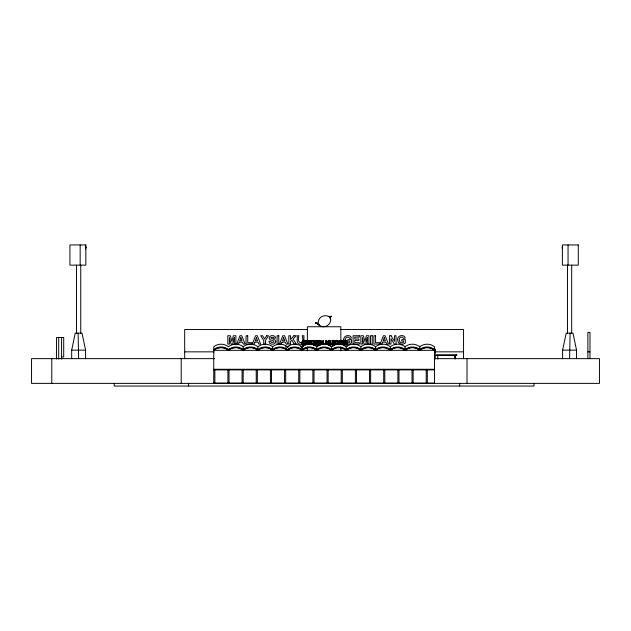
<?xml version="1.0" encoding="UTF-8"?>
<svg xmlns="http://www.w3.org/2000/svg" width="631" height="631" viewBox="0 0 631 631"><rect width="100%" height="100%" fill="white"/><g stroke="black" fill="none" stroke-linecap="round" stroke-linejoin="round"><path stroke-width="0.95" d="M570.108 333.144L569.58 358.645M71.674 358.645L71.674 350.142L75.231 333.144L82.014 333.144L85.603 350.142L85.603 358.645M562.615 358.645L562.615 350.142L566.212 333.144L572.987 333.144L576.545 350.142L576.545 358.645M301.965 344.179L302.304 343.13L303.732 343.13L304.071 344.179M301.444 344.179L347.082 344.179L301.444 344.234L302.706 340.44L303.314 340.44L304.576 344.179M338.303 344.179L339.557 340.44L340.172 340.44L341.434 344.179M305.112 344.179L306.477 342.436L306.698 344.179M304.473 344.179L306.106 342.105L304.56 340.44L305.27 340.44L305.27 345.11M314.506 344.179L315.689 342.688L316.257 342.688L316.257 344.179M313.859 344.179L315.192 342.546L314.467 341.828L314.664 340.779L316.754 340.44L316.754 349.59L315.445 348.627A11.705 11.681 0 0 0 303.345 348.627L302.036 349.59L300.735 348.627A11.705 11.681 0 0 0 288.635 348.627L287.326 349.59L286.017 348.627A11.705 11.681 0 0 0 273.917 348.627L272.608 349.59L271.306 348.627A11.705 11.681 0 0 0 259.207 348.627L257.898 349.59L256.588 348.627A11.705 11.681 0 0 0 244.489 348.627L243.18 349.59L241.878 348.627A11.705 11.681 0 0 0 229.779 348.627L228.469 349.59L227.16 348.627A11.705 11.681 0 0 0 215.061 348.627L213.751 349.59M330.21 318.158L330.455 317.464L329.556 317.251A1.712 1.712 0 0 0 330.037 317.251A1.854 1.854 0 0 0 331.512 316.052A2.003 2.003 0 0 1 330.21 316.439L328.357 316.383M435.264 350.331L213.751 350.331C217.79 346.671 224.431 346.671 228.469 350.331C232.508 346.671 239.141 346.671 243.18 350.331A11.098 11.082 0 0 1 257.898 350.331C261.936 346.671 268.569 346.671 272.608 350.331C276.646 346.671 283.287 346.671 287.326 350.331A11.098 11.082 0 0 1 302.036 350.331C306.074 346.671 312.716 346.671 316.754 350.331C320.793 346.671 327.434 346.671 331.464 350.331A11.098 11.082 0 0 1 346.182 350.331C350.221 346.671 356.862 346.671 360.893 350.331C364.931 346.671 371.572 346.671 375.611 350.331A11.098 11.082 0 0 1 390.321 350.331C394.359 346.671 401 346.671 405.039 350.331C409.077 346.671 415.719 346.671 419.757 350.331A11.098 11.082 0 0 1 434.467 350.331C430.429 346.671 423.787 346.671 419.757 350.331M228.469 349.59L229.779 348.627M244.489 348.627L243.18 349.59L243.18 346.813L244.489 345.859A11.705 11.681 0 0 1 256.588 345.859L257.898 346.813L257.898 349.59L256.588 348.627M243.18 350.331C247.218 346.671 253.859 346.671 257.898 350.331M257.898 346.813L259.207 345.859A11.705 11.681 0 0 1 271.306 345.859L272.608 346.813L272.608 349.59M272.608 346.813L273.917 345.859A11.705 11.681 0 0 1 286.017 345.859L287.326 346.813L288.635 345.859A11.705 11.681 0 0 1 300.735 345.859L302.036 346.813L302.036 349.59L303.345 348.627M287.326 350.331C291.364 346.671 297.998 346.671 302.036 350.331M302.036 346.813L303.345 345.859A11.705 11.681 0 0 1 315.445 345.859L316.754 346.813L318.063 345.859A11.705 11.681 0 0 1 330.163 345.859L331.464 346.813L331.464 349.59L330.163 348.627A11.705 11.681 0 0 0 318.063 348.627L316.754 349.59L315.445 348.627M331.464 346.813L332.774 345.859A11.705 11.681 0 0 1 338.121 344.195M331.464 349.59L332.774 348.627A11.705 11.681 0 0 1 344.873 348.627L346.182 349.59L347.492 348.627A11.705 11.681 0 0 1 359.591 348.627L360.893 349.59L362.202 348.627A11.705 11.681 0 0 1 374.301 348.627L375.611 349.59L376.92 348.627A11.705 11.681 0 0 1 389.019 348.627L390.321 349.59L391.63 348.627A11.705 11.681 0 0 1 403.73 348.627L405.039 349.59L406.348 348.627A11.705 11.681 0 0 1 418.448 348.627L419.757 349.59L421.058 348.627A11.705 11.681 0 0 1 433.158 348.627L434.467 349.59L433.158 348.627M331.464 350.331C335.503 346.671 342.144 346.671 346.182 350.331M346.182 349.59L346.182 346.813L347.492 345.859A11.705 11.681 0 0 1 359.591 345.859L360.893 346.813L360.893 349.59M360.893 346.813L362.202 345.859A11.705 11.681 0 0 1 374.301 345.859L375.611 346.813L375.611 349.59L374.301 348.627M375.611 346.813L376.92 345.859A11.705 11.681 0 0 1 389.019 345.859L390.321 346.813L390.321 349.59M375.611 350.331C379.649 346.671 386.29 346.671 390.321 350.331M390.321 346.813L391.63 345.859A11.705 11.681 0 0 1 403.73 345.859L405.039 346.813L405.039 349.59M405.039 346.813L406.348 345.859A11.705 11.681 0 0 1 418.448 345.859L419.757 346.813L419.757 349.59L418.448 348.627M419.757 346.813L421.058 345.859A11.705 11.681 0 0 1 433.158 345.859L434.467 346.813L434.467 383.38M419.757 349.59L421.058 348.627M337.948 344.179L337.948 340.44C334.887 339.186 333.807 344.423 337.088 344.179M307.376 329.532L184.678 329.532L184.678 358.645M340.843 329.532L463.548 329.532L463.548 358.645M319.641 340.44L317.306 340.44L317.306 340.882L319.144 340.882L319.144 341.899L317.432 341.899L317.432 342.341L319.144 342.341L319.144 343.729L317.306 343.729L317.306 344.179M320.477 340.44L320.414 345.094L320.414 340.44L321.092 340.44L321.991 342.515L322.922 340.44L323.6 340.44L323.6 344.352M334.604 340.44L333.152 340.44L333.152 345.938L333.215 340.44M344.834 340.511L344.897 345.843L346.182 346.813M335.968 340.63L336.023 344.731M333.152 340.819L333.633 340.819L333.633 343.792L333.152 343.792M334.604 340.819L334.13 340.819L334.13 343.792L334.604 343.792M346.758 340.795L346.916 341.978L345.054 343.185L345.891 343.816L347.082 343.327L347.082 343.95C344.676 345.48 343.501 341.757 346.411 341.765C346.324 340.377 343.019 340.977 346.301 340.448A1.191 1.191 0 0 1 346.853 340.843L346.813 346.577M308.157 344.447L308.102 340.44M339.62 344.431L339.62 340.44M326.046 344.487L326.046 340.44M341.907 344.723L341.963 340.44M313.504 345.22L313.568 340.44C310.507 339.186 309.427 344.423 312.708 344.179M334.604 345.173L334.548 340.44M319.578 345.26L319.578 340.44M344.834 345.843L344.897 345.843A11.705 11.681 0 0 0 338.823 344.179L339.162 343.13L340.59 343.13L340.929 344.179M330.171 346.001L330.171 340.44M302.706 346.569L302.706 340.44M227.665 349.7L229.266 349.7M242.383 349.7L243.984 349.7M257.101 349.7L258.694 349.7M389.524 349.7L391.125 349.7M404.242 349.7L405.836 349.7M418.952 349.7L420.554 349.7M433.671 349.7L435.264 349.7M227.665 349.874L229.266 349.874M404.242 349.874L405.836 349.874M419.757 349.874L420.554 349.874M71.674 350.142L85.603 350.142M562.615 350.142L576.545 350.142M184.678 351.846L214.122 351.846M435.082 351.846L463.548 351.846M587.871 351.846L589.985 351.846M61.593 356.933L63.707 356.933L63.707 337.482L56.538 337.482L56.538 359.055M214.706 358.645L31.55 358.645L31.55 383.38L599.45 383.38L599.45 358.645L434.467 358.645M213.751 369.277L434.467 369.277M213.751 369.892L434.467 369.892M213.751 383.096L434.467 383.096M328.554 316.478L328.136 316.281A7.746 7.746 0 0 0 324.437 315.76A6.949 6.949 0 0 0 318.316 321.487L318.237 323.285A5.498 5.498 0 0 0 319.373 325.06L319.751 325.422A5.498 5.498 0 0 0 323.135 326.763A7.304 7.304 0 0 0 330.612 320.777A4.062 4.062 0 0 0 330.628 319.396L330.628 319.223M243.18 346.813L241.878 345.859A11.705 11.681 0 0 0 229.779 345.859L228.469 346.813L227.16 345.859A11.705 11.681 0 0 0 215.061 345.859L213.751 346.813L213.751 383.38M305.167 340.44L306.698 342.16L306.698 340.44L307.194 340.44L307.194 344.558L307.131 340.44M329.926 317.693L330.628 319.396M78.11 333.144L78.638 358.645M589.985 358.645L589.985 332.395L587.871 332.395L587.871 358.645M571.686 265.146L571.686 333.144M568.058 244.946L568.058 265.146M567.474 265.146L567.474 333.144M534 383.38L534 386.054L114.219 386.054L114.219 383.38M467.011 358.645L467.011 383.38M459.652 383.38L459.652 386.054M455.235 355.371L455.235 359.063M454.793 355.789L454.793 357.99M437.796 355.371L437.796 359.063M435.264 349.243L435.264 358.936M433.671 349.243L433.671 350.331M427.305 369.892L427.305 383.096M426.201 369.892L426.201 383.096M420.554 349.243L420.554 350.331M418.952 349.243L418.952 350.331M413.139 369.892L413.139 383.096M412.035 369.892L412.035 383.096M405.836 349.243L405.836 350.331M404.242 349.243L404.242 350.331M398.973 369.892L398.973 383.096M397.877 369.892L397.877 383.096M391.125 349.243L391.125 350.331M389.524 349.243L389.524 350.331M384.815 369.892L384.815 383.096M383.711 369.892L383.711 383.096M370.649 369.892L370.649 383.096M369.545 369.892L369.545 383.096M356.483 369.892L356.483 383.096M355.387 369.892L355.387 383.096M343.887 340.44L343.887 345.583L343.824 340.44M343.161 344.179L343.161 340.882L344.416 340.882L344.416 340.44L341.403 340.44L341.403 340.882L342.665 340.882L342.665 344.179M342.325 369.892L342.325 383.096M341.221 369.892L341.221 383.096M340.843 344.084L340.843 326.748L307.376 326.748L307.376 344.084M340.843 346.995L340.843 350.875M337.885 340.44L337.885 344.179M332.34 340.44L332.277 346.529L332.277 340.44M329.114 340.44L329.169 345.678L329.169 340.44L328.491 340.44L327.56 342.515L326.661 340.44L325.967 340.44L325.967 344.179M328.704 344.179L328.704 340.953L327.741 343.146L326.464 340.953L326.464 344.179M328.159 369.892L328.159 383.096M327.055 369.892L327.055 383.096M323.135 344.179L323.135 340.953L322.173 343.146L320.895 340.953L320.895 344.179M317.716 340.44L317.716 346.332L317.661 340.44M314.001 369.892L314.001 383.096M312.897 369.892L312.897 383.096M310.018 340.44L310.081 344.494L310.081 340.44L307.739 340.44L307.739 340.882L309.584 340.882L309.584 341.899L307.865 341.899L307.865 342.341L309.584 342.341L309.584 343.729L307.739 343.729L307.739 344.179M307.376 346.995L307.376 350.875M303.314 340.44L303.259 346.569M299.835 369.892L299.835 383.096M298.731 369.892L298.731 383.096M286.017 345.859L286.017 348.627M285.669 369.892L285.669 383.096M284.565 369.892L284.565 383.096M271.511 369.892L271.511 383.096M270.407 369.892L270.407 383.096M258.694 349.243L258.694 350.331M257.345 369.892L257.345 383.096M257.101 349.243L257.101 350.331M256.241 369.892L256.241 383.096M243.984 349.243L243.984 350.331M243.18 369.892L243.18 383.096M242.383 349.243L242.383 350.331M242.083 369.892L242.083 383.096M229.266 349.243L229.266 350.331M229.021 369.892L229.021 383.096M227.917 369.892L227.917 383.096M227.665 349.243L227.665 350.331M214.855 369.892L214.855 383.096M188.566 383.38L188.566 386.054M181.207 358.645L181.207 383.38M80.744 265.146L80.744 333.144M80.161 244.946L80.161 265.146M76.532 265.146L76.532 333.144M61.593 337.482L61.593 359.055M58.707 337.482L58.707 359.055M51.781 358.645L51.781 383.38M213.751 350.331A11.098 11.082 0 0 1 227.957 349.905M319.373 325.06A4.945 4.945 0 0 1 317.204 323.451A1.641 1.641 0 0 0 315.689 322.827L315.476 323.119A2.177 2.177 0 0 0 315.705 322.938A1.372 1.372 0 0 1 317.046 323.451A6.01 6.01 0 0 0 319.751 325.422M302.557 349.905A11.098 11.082 0 0 1 316.241 349.905M228.982 349.905A11.098 11.082 0 0 1 242.667 349.905M405.552 349.905A11.098 11.082 0 0 1 419.236 349.905M390.841 349.905A11.098 11.082 0 0 1 405.039 350.331M361.413 349.905A11.098 11.082 0 0 1 375.098 349.905M346.695 349.905A11.098 11.082 0 0 1 360.38 349.905M317.267 349.905A11.098 11.082 0 0 1 330.952 349.905M273.128 349.905A11.098 11.082 0 0 1 286.813 349.905M258.41 349.905A11.098 11.082 0 0 1 272.095 349.905M287.326 347.555A11.098 11.082 0 0 1 288.943 346.372M300.419 346.372A11.098 11.082 0 0 1 302.036 347.555M85.398 246.445A1.838 0.986 -65.4 0 1 85.422 249.095M85.571 246.595A1.838 0.986 -65.4 0 1 85.587 248.125M562.56 248.685A1.838 0.986 65.4 0 1 562.584 246.524M562.521 247.675A1.838 0.986 65.4 0 1 562.529 246.887M303.897 340.133C304.576 342.791 302.202 344.96 299.615 344.171C295.789 343.445 297.729 338.232 297.233 335.739L298.92 335.739C296.002 344.778 305.191 344.976 302.21 335.739L303.897 335.739L303.897 340.133M332.584 342.767C332.214 346.127 327.875 342.893 329.879 340.44L330.384 340.44C328.719 344.81 333.752 344.81 332.087 340.44L332.584 340.44L332.584 342.767M343.737 339.257L344.471 342.601L347.31 344.21A5.592 5.592 0 0 0 349.984 343.856L351.522 342.948L351.522 339.62L347.886 339.62L347.886 341.024L349.819 341.024L349.819 342.089A3.66 3.66 0 0 1 348.367 342.751C345.804 343.343 344.763 339.999 345.812 338.137A2.09 2.09 0 0 1 346.861 337.214L348.525 337.135L349.74 338.374L351.412 338.058L351.01 337.033A2.824 2.824 0 0 0 349.811 335.968C347.302 334.769 343.856 336.315 343.737 339.257M397.569 339.257L398.303 342.601L401.142 344.21A5.592 5.592 0 0 0 403.816 343.856L405.354 342.948L405.354 339.62L401.718 339.62L401.718 341.024L403.651 341.024L403.651 342.089A3.66 3.66 0 0 1 402.199 342.751C399.636 343.343 398.603 339.999 399.644 338.137A2.09 2.09 0 0 1 400.693 337.214L402.357 337.135L403.572 338.374L405.244 338.058L404.842 337.033A2.824 2.824 0 0 0 403.643 335.968C401.135 334.769 397.688 336.315 397.569 339.257M311.17 341.899L311.43 343.296L313.071 343.745L313.071 340.866L311.706 341.087L311.17 341.899M335.55 341.899L335.81 343.296L337.451 343.745L337.451 340.866L336.086 341.087L335.55 341.899M314.948 341.332L315.279 342.176L316.257 342.278L316.257 340.866L314.948 341.332M315.894 323.159L316.289 323.269L315.894 323.159M316.415 322.591L316.809 322.701L316.415 322.591M316.399 323.387L316.77 323.545L316.423 323.34M275.715 341.663C275.526 345.331 268.94 345.062 268.924 341.379L270.565 341.221L271.693 342.728L273.925 342.105C274.233 339.596 269.508 341.063 269.271 338.405C268.814 335.574 272.852 334.864 274.643 336.291A2.343 2.343 0 0 1 275.408 337.585L275.479 338.129L273.791 338.208L273.326 337.277C266.006 337.774 276.638 338.744 275.715 341.663M234.322 337.522L232.665 344.1L231.041 344.1L229.384 337.522L229.384 344.1L227.815 344.1L227.815 335.739L230.347 335.739L231.861 341.442L233.36 335.739L235.891 335.739L235.891 344.1L234.322 344.1L234.322 337.522M367.345 337.522L365.688 344.1L364.063 344.1L362.407 337.522L362.407 344.1L360.845 344.1L360.845 335.739L363.369 335.739L364.884 341.442L366.382 335.739L368.914 335.739L368.914 344.1L367.345 344.1L367.345 337.522M303.022 340.945L302.446 342.704L303.598 342.704L303.022 340.945M339.88 340.945L339.304 342.704L340.456 342.704L339.88 340.945M239.196 342.199L238.51 344.1L236.72 344.1L239.969 335.739L241.76 335.739L245.104 344.1L243.266 344.1L242.541 342.199L239.196 342.199M240.845 337.695L239.717 340.795L241.996 340.795L240.845 337.695M254.758 342.199L254.072 344.1L252.282 344.1L255.531 335.739L257.322 335.739L260.666 344.1L258.828 344.1L258.103 342.199L254.758 342.199M256.407 337.695L255.279 340.795L257.558 340.795L256.407 337.695M282.01 342.199L281.323 344.1L279.533 344.1L282.783 335.739L284.573 335.739L287.917 344.1L286.08 344.1L285.354 342.199L282.01 342.199M283.658 337.695L282.53 340.795L284.81 340.795L283.658 337.695M382.599 342.199L381.905 344.1L380.114 344.1L383.372 335.739L385.155 335.739L388.507 344.1L386.669 344.1L385.935 342.199L382.599 342.199M384.247 337.695L383.12 340.795L385.399 340.795L384.247 337.695M266.566 335.739L264.641 339.052L262.67 335.739L260.698 335.739L263.758 340.582L263.758 344.1L265.438 344.1L265.438 340.598L268.514 335.739L266.566 335.739M293.928 335.739L290.52 339.454L290.52 335.739L288.832 335.739L288.832 344.1L290.52 344.1L290.52 341.576L291.893 340.18L294.188 344.1L296.373 344.1L293.052 338.997L296.199 335.739L293.928 335.739M85.84 244.946L69.938 244.946L69.938 265.146L85.84 265.146L85.84 244.946M578.288 244.946L562.379 244.946L562.379 265.146L578.288 265.146L578.288 244.946M278.776 335.739L277.088 335.739L277.088 344.1L278.776 344.1L278.776 335.739M359.276 335.739L353.076 335.739L353.076 344.1L359.433 344.1L359.433 342.688L354.764 342.688L354.764 340.417L358.96 340.417L358.96 339.013L354.764 339.013L354.764 337.159L359.276 337.159L359.276 335.739M372.227 335.739L370.539 335.739L370.539 344.1L372.227 344.1L372.227 335.739M391.054 335.739L389.414 335.739L389.414 344.1L390.983 344.1L390.983 338.65L394.351 344.1L396.047 344.1L396.047 335.739L394.478 335.739L394.478 341.324L391.054 335.739M247.731 335.81L246.043 335.81L246.043 344.1L251.927 344.1L251.927 342.688L247.731 342.688L247.731 335.81M375.571 335.81L373.883 335.81L373.883 344.1L379.767 344.1L379.767 342.688L375.571 342.688L375.571 335.81M311.643 340.44L311.588 344.731L311.643 340.44M314.837 340.44L314.774 345.733L314.837 340.44M340.172 344.431L340.117 340.44L340.172 344.431M456.765 354.843L436.266 354.843L436.266 355.371L456.765 355.371L456.765 354.843"/></g></svg>
